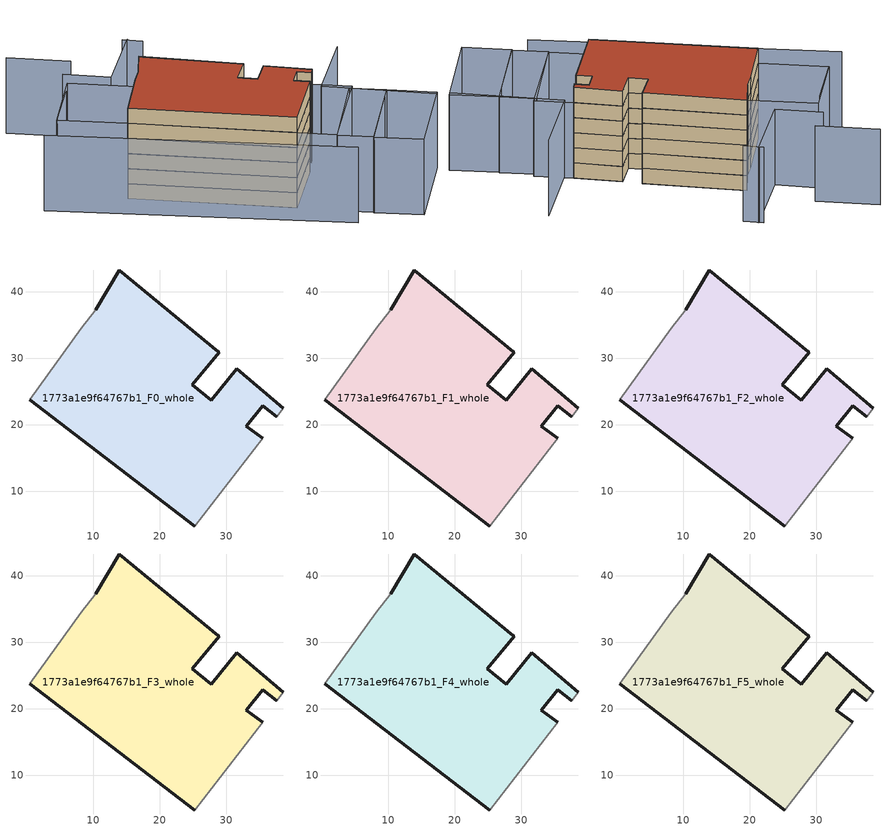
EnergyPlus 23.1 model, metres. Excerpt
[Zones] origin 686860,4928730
1773a1e9f64767b1_F0_whole
 floor ground (EU_floor_Construction): 25.24,4.82 35.43,17.97 33.02,19.79 35.46,22.84 37.58,21.18 38.52,22.52 31.59,28.38 27.72,23.68 24.87,26.02 28.9,30.9 28.82,30.97 13.94,43.23 10.38,37.25 8.21,34.49 0.52,23.79 z0
 wall outside (EU_wall_Construction): 25.24,4.82 0.52,23.79 / 10.38,37.25 13.94,43.23 28.82,30.97 28.9,30.9 24.87,26.02 27.72,23.68 31.59,28.38 38.52,22.52 / 37.58,21.18 35.46,22.84 33.02,19.79 35.43,17.97 z0:3
 wall adiabatic (EU_wall_Construction): 0.52,23.79 8.21,34.49 10.38,37.25 / 38.52,22.52 37.58,21.18 / 35.43,17.97 25.24,4.82 z0:3
1773a1e9f64767b1_F1_whole
 floor to 1773a1e9f64767b1_F0_whole (EU_floor_Construction): 25.24,4.82 35.43,17.97 33.02,19.79 35.46,22.84 37.58,21.18 38.52,22.52 31.59,28.38 27.72,23.68 24.87,26.02 28.9,30.9 28.82,30.97 13.94,43.23 10.38,37.25 8.21,34.49 0.52,23.79 z3
 wall outside (EU_wall_Construction): 25.24,4.82 0.52,23.79 / 10.38,37.25 13.94,43.23 28.82,30.97 28.9,30.9 24.87,26.02 27.72,23.68 31.59,28.38 38.52,22.52 / 37.58,21.18 35.46,22.84 33.02,19.79 35.43,17.97 z3:6
 wall adiabatic (EU_wall_Construction): 0.52,23.79 8.21,34.49 10.38,37.25 / 38.52,22.52 37.58,21.18 / 35.43,17.97 25.24,4.82 z3:6
1773a1e9f64767b1_F2_whole
 floor to 1773a1e9f64767b1_F1_whole (EU_floor_Construction): 25.24,4.82 35.43,17.97 33.02,19.79 35.46,22.84 37.58,21.18 38.52,22.52 31.59,28.38 27.72,23.68 24.87,26.02 28.9,30.9 28.82,30.97 13.94,43.23 10.38,37.25 8.21,34.49 0.52,23.79 z6
 wall outside (EU_wall_Construction): 25.24,4.82 0.52,23.79 / 10.38,37.25 13.94,43.23 28.82,30.97 28.9,30.9 24.87,26.02 27.72,23.68 31.59,28.38 38.52,22.52 / 37.58,21.18 35.46,22.84 33.02,19.79 35.43,17.97 z6:9
 wall adiabatic (EU_wall_Construction): 0.52,23.79 8.21,34.49 10.38,37.25 / 38.52,22.52 37.58,21.18 / 35.43,17.97 25.24,4.82 z6:9
1773a1e9f64767b1_F3_whole
 floor to 1773a1e9f64767b1_F2_whole (EU_floor_Construction): 25.24,4.82 35.43,17.97 33.02,19.79 35.46,22.84 37.58,21.18 38.52,22.52 31.59,28.38 27.72,23.68 24.87,26.02 28.9,30.9 28.82,30.97 13.94,43.23 10.38,37.25 8.21,34.49 0.52,23.79 z9
 wall outside (EU_wall_Construction): 25.24,4.82 0.52,23.79 / 10.38,37.25 13.94,43.23 28.82,30.97 28.9,30.9 24.87,26.02 27.72,23.68 31.59,28.38 38.52,22.52 / 37.58,21.18 35.46,22.84 33.02,19.79 35.43,17.97 z9:12
 wall adiabatic (EU_wall_Construction): 0.52,23.79 8.21,34.49 10.38,37.25 / 38.52,22.52 37.58,21.18 / 35.43,17.97 25.24,4.82 z9:12
1773a1e9f64767b1_F4_whole
 floor to 1773a1e9f64767b1_F3_whole (EU_floor_Construction): 25.24,4.82 35.43,17.97 33.02,19.79 35.46,22.84 37.58,21.18 38.52,22.52 31.59,28.38 27.72,23.68 24.87,26.02 28.9,30.9 28.82,30.97 13.94,43.23 10.38,37.25 8.21,34.49 0.52,23.79 z12
 wall outside (EU_wall_Construction): 25.24,4.82 0.52,23.79 / 10.38,37.25 13.94,43.23 28.82,30.97 28.9,30.9 24.87,26.02 27.72,23.68 31.59,28.38 38.52,22.52 / 37.58,21.18 35.46,22.84 33.02,19.79 35.43,17.97 z12:15
 wall adiabatic (EU_wall_Construction): 0.52,23.79 8.21,34.49 10.38,37.25 / 38.52,22.52 37.58,21.18 / 35.43,17.97 25.24,4.82 z12:15
1773a1e9f64767b1_F5_whole
 floor to 1773a1e9f64767b1_F4_whole (EU_floor_Construction): 25.24,4.82 35.43,17.97 33.02,19.79 35.46,22.84 37.58,21.18 38.52,22.52 31.59,28.38 27.72,23.68 24.87,26.02 28.9,30.9 28.82,30.97 13.94,43.23 10.38,37.25 8.21,34.49 0.52,23.79 z15
 wall outside (EU_wall_Construction): 25.24,4.82 0.52,23.79 / 10.38,37.25 13.94,43.23 28.82,30.97 28.9,30.9 24.87,26.02 27.72,23.68 31.59,28.38 38.52,22.52 / 37.58,21.18 35.46,22.84 33.02,19.79 35.43,17.97 z15:18
 wall adiabatic (EU_wall_Construction): 0.52,23.79 8.21,34.49 10.38,37.25 / 38.52,22.52 37.58,21.18 / 35.43,17.97 25.24,4.82 z15:18
 roof outside (EU_roof_Construction): 28.82,30.97 28.9,30.9 24.87,26.02 27.72,23.68 31.59,28.38 38.52,22.52 37.58,21.18 35.46,22.84 33.02,19.79 35.43,17.97 25.24,4.82 0.52,23.79 8.21,34.49 10.38,37.25 13.94,43.23 z18
shading: -1.93,42.01 -9.72,31.65 / 19.35,56.96 8.3,43.35 / 8.3,43.35 1.35,49 / 21.39,54.85 18.53,57.25 / 5.58,53.52 -3.91,60.68 / -15.34,26.6 31.63,-6.42 / 55.94,7.55 39.42,20.88 / 39.42,20.88 50.96,35.17 / 10.44,37.33 0.52,23.79 / 0.52,23.79 -9.95,31.45 / -9.95,31.45 -0.03,45 / -0.03,45 10.44,37.33 / 56.45,8.19 43.71,-9.34 / 43.71,-9.34 36.26,-3.93 / 36.26,-3.93 49.01,13.6 / 49.01,13.6 56.45,8.19 / 30.93,0.2 43.48,17.61 / 43.48,17.61 49.01,13.62 / 49.01,13.62 36.46,-3.78 / 36.46,-3.78 30.93,0.2 / 25.19,4.76 38.52,22.52 / 38.52,22.52 44.37,18.13 / 44.37,18.13 31.05,0.37 / 31.05,0.37 25.19,4.76 z0:15
[Building]
EU S2 Campaign: North Axis=0; Terrain=City; Solar Distribution=FullExterior
[Site:Location]
Bologna: Latitude=44.5; Longitude=11.25; Time Zone=1; Elevation=37
[SizingPeriod:WeatherFileDays]
AnnualSizingPeriod: Begin Month=1; Begin Day of Month=1; End Month=12; End Day of Month=31; Day of Week for Start Day=Monday; Use Weather File Daylight Saving Period=No; Use Weather File Rain and Snow Indicators=No
[MATERIAL]
EU_InternalMass_Material: Roughness=MediumRough; Thickness=0.1; Conductivity=1; Density=1800; Specific Heat=900; Thermal Absorptance=0.9; Solar Absorptance=0.7; Visible Absorptance=0.7
[MATERIAL:NOMASS] Roughness=MediumRough; Thermal Absorptance=0.9; Solar Absorptance=0.7; Visible Absorptance=0.7
Name | Thermal Resistance
EU_wall_NoMass | 0.905828
EU_roof_NoMass | 0.37593
EU_floor_NoMass | 0.67114
[CONSTRUCTION]
EU_wall_Construction: EU_wall_NoMass
EU_roof_Construction: EU_roof_NoMass
EU_floor_Construction: EU_floor_NoMass
EU_InternalMass_Construction: EU_InternalMass_Material
[ZONE] Type=1; Multiplier=1; Ceiling Height=autocalculate; Volume=2068.41; Floor Area=autocalculate; Part of Total Floor Area=Yes
1773a1e9f64767b1_F0_whole; 1773a1e9f64767b1_F1_whole; 1773a1e9f64767b1_F2_whole; 1773a1e9f64767b1_F3_whole; 1773a1e9f64767b1_F4_whole; 1773a1e9f64767b1_F5_whole
[INTERNALMASS] Construction=EU_InternalMass_Construction; Surface Area=667.2
Name | Zone or ZoneList
1773a1e9f64767b1_F0_whole_EU_InternalMass | 1773a1e9f64767b1_F0_whole
1773a1e9f64767b1_F1_whole_EU_InternalMass | 1773a1e9f64767b1_F1_whole
1773a1e9f64767b1_F2_whole_EU_InternalMass | 1773a1e9f64767b1_F2_whole
1773a1e9f64767b1_F3_whole_EU_InternalMass | 1773a1e9f64767b1_F3_whole
1773a1e9f64767b1_F4_whole_EU_InternalMass | 1773a1e9f64767b1_F4_whole
1773a1e9f64767b1_F5_whole_EU_InternalMass | 1773a1e9f64767b1_F5_whole
[OTHEREQUIPMENT] Fuel Type=Electricity; Design Level Calculation Method=Watts/Area; Power per Zone Floor Area=1; Fraction Latent=0; Fraction Radiant=0; Fraction Lost=0; Carbon Dioxide Generation Rate=0; EndUse Subcategory=EU_Step8_InternalGains
Name | Zone or ZoneList or Space or SpaceList | Schedule
EU_Step8_InternalGain_1773a1e9f64767b1_F0_whole_f000 | 1773a1e9f64767b1_F0_whole | EU_Step8_GainSchedule_1773a1e9f64767b1_F0_whole_f000
EU_Step8_InternalGain_1773a1e9f64767b1_F1_whole_f000 | 1773a1e9f64767b1_F1_whole | EU_Step8_GainSchedule_1773a1e9f64767b1_F1_whole_f000
EU_Step8_InternalGain_1773a1e9f64767b1_F2_whole_f000 | 1773a1e9f64767b1_F2_whole | EU_Step8_GainSchedule_1773a1e9f64767b1_F2_whole_f000
EU_Step8_InternalGain_1773a1e9f64767b1_F3_whole_f000 | 1773a1e9f64767b1_F3_whole | EU_Step8_GainSchedule_1773a1e9f64767b1_F3_whole_f000
EU_Step8_InternalGain_1773a1e9f64767b1_F4_whole_f000 | 1773a1e9f64767b1_F4_whole | EU_Step8_GainSchedule_1773a1e9f64767b1_F4_whole_f000
EU_Step8_InternalGain_1773a1e9f64767b1_F5_whole_f000 | 1773a1e9f64767b1_F5_whole | EU_Step8_GainSchedule_1773a1e9f64767b1_F5_whole_f000
[ZONEVENTILATION:DESIGNFLOWRATE] Schedule=EU_AlwaysOn; Design Flow Rate Calculation Method=AirChanges/Hour; Air Changes per Hour=0.73129; Ventilation Type=Natural; Fan Pressure Rise=0; Fan Total Efficiency=1; Constant Term Coefficient=1; Temperature Term Coefficient=0; Velocity Term Coefficient=0; Velocity Squared Term Coefficient=0; Minimum Indoor Temperature=-100; Maximum Indoor Temperature=100; Delta Temperature=-100; Minimum Outdoor Temperature=-100; Maximum Outdoor Temperature=100; Maximum Wind Speed=40
Name | Zone or ZoneList or Space or SpaceList
EU_ConstantAir_1773a1e9f64767b1_F0_whole | 1773a1e9f64767b1_F0_whole
EU_ConstantAir_1773a1e9f64767b1_F1_whole | 1773a1e9f64767b1_F1_whole
EU_ConstantAir_1773a1e9f64767b1_F2_whole | 1773a1e9f64767b1_F2_whole
EU_ConstantAir_1773a1e9f64767b1_F3_whole | 1773a1e9f64767b1_F3_whole
EU_ConstantAir_1773a1e9f64767b1_F4_whole | 1773a1e9f64767b1_F4_whole
EU_ConstantAir_1773a1e9f64767b1_F5_whole | 1773a1e9f64767b1_F5_whole
[HVACTEMPLATE:THERMOSTAT] Constant Heating Setpoint=20; Constant Cooling Setpoint=50
EU_HeatOnly_1773a1e9f64767b1_F0_whole; EU_HeatOnly_1773a1e9f64767b1_F1_whole; EU_HeatOnly_1773a1e9f64767b1_F2_whole; EU_HeatOnly_1773a1e9f64767b1_F3_whole; EU_HeatOnly_1773a1e9f64767b1_F4_whole; EU_HeatOnly_1773a1e9f64767b1_F5_whole
[HVACTEMPLATE:ZONE:IDEALLOADSAIRSYSTEM] System Availability Schedule=EU_AlwaysOn; Maximum Heating Supply Air Temperature=50; Minimum Cooling Supply Air Temperature=13; Maximum Heating Supply Air Humidity Ratio=0.0156; Minimum Cooling Supply Air Humidity Ratio=0.0077; Heating Limit=NoLimit; Cooling Limit=NoLimit; Heating Availability Schedule=EU_AlwaysOn; Cooling Availability Schedule=EU_CoolingOff; Dehumidification Control Type=ConstantSensibleHeatRatio; Cooling Sensible Heat Ratio=0.7; Dehumidification Setpoint=60; Humidification Control Type=None; Humidification Setpoint=30; Outdoor Air Method=None; Outdoor Air Flow Rate per Person=0.00944; Outdoor Air Flow Rate per Zone Floor Area=0; Outdoor Air Flow Rate per Zone=0; Demand Controlled Ventilation Type=None; Outdoor Air Economizer Type=NoEconomizer; Heat Recovery Type=None; Sensible Heat Recovery Effectiveness=0.7; Latent Heat Recovery Effectiveness=0.65
Name | Template Thermostat
1773a1e9f64767b1_F0_whole | EU_HeatOnly_1773a1e9f64767b1_F0_whole
1773a1e9f64767b1_F1_whole | EU_HeatOnly_1773a1e9f64767b1_F1_whole
1773a1e9f64767b1_F2_whole | EU_HeatOnly_1773a1e9f64767b1_F2_whole
1773a1e9f64767b1_F3_whole | EU_HeatOnly_1773a1e9f64767b1_F3_whole
1773a1e9f64767b1_F4_whole | EU_HeatOnly_1773a1e9f64767b1_F4_whole
1773a1e9f64767b1_F5_whole | EU_HeatOnly_1773a1e9f64767b1_F5_whole
[SIZING:ZONE] Zone Cooling Design Supply Air Temperature Input Method=SupplyAirTemperature; Zone Cooling Design Supply Air Temperature=13; Zone Heating Design Supply Air Temperature Input Method=SupplyAirTemperature; Zone Heating Design Supply Air Temperature=50; Zone Cooling Design Supply Air Humidity Ratio=0.008; Zone Heating Design Supply Air Humidity Ratio=0.008; Cooling Design Air Flow Method=DesignDay; Cooling Design Air Flow Rate=0; Cooling Minimum Air Flow per Zone Floor Area=0.000762; Cooling Minimum Air Flow=0; Cooling Minimum Air Flow Fraction=0.2; Heating Design Air Flow Method=DesignDay; Heating Design Air Flow Rate=0; Heating Maximum Air Flow per Zone Floor Area=0.002032; Heating Maximum Air Flow=0.141576; Heating Maximum Air Flow Fraction=0.3; Account for Dedicated Outdoor Air System=No; Dedicated Outdoor Air System Control Strategy=NeutralSupplyAir; Dedicated Outdoor Air Low Setpoint Temperature for Design=autosize; Dedicated Outdoor Air High Setpoint Temperature for Design=autosize; Zone Load Sizing Method=Sensible Load Only No Latent Load; Zone Latent Cooling Design Supply Air Humidity Ratio Input Method=HumidityRatioDifference; Zone Cooling Design Supply Air Humidity Ratio Difference=0.005; Zone Latent Heating Design Supply Air Humidity Ratio Input Method=HumidityRatioDifference; Zone Humidification Design Supply Air Humidity Ratio Difference=0.005
1773a1e9f64767b1_F0_whole; 1773a1e9f64767b1_F1_whole; 1773a1e9f64767b1_F2_whole; 1773a1e9f64767b1_F3_whole; 1773a1e9f64767b1_F4_whole; 1773a1e9f64767b1_F5_whole
[SCHEDULE:CONSTANT]
Name | Hourly Value
EU_AlwaysOn | 1
EU_CoolingOff | 0
[SCHEDULE:FILE] Column Number=1; Rows to Skip at Top=0; Number of Hours of Data=8760; Column Separator=Comma; Interpolate to Timestep=No; Minutes per Item=60; Adjust Schedule for Daylight Savings=Yes
Name | File
EU_Step8_GainSchedule_1773a1e9f64767b1_F0_whole_f000 | ../../schedules/1773a1e9f64767b1/1773a1e9f64767b1_F0_whole_f000_gain.csv
EU_Step8_GainSchedule_1773a1e9f64767b1_F1_whole_f000 | ../../schedules/1773a1e9f64767b1/1773a1e9f64767b1_F1_whole_f000_gain.csv
EU_Step8_GainSchedule_1773a1e9f64767b1_F2_whole_f000 | ../../schedules/1773a1e9f64767b1/1773a1e9f64767b1_F2_whole_f000_gain.csv
EU_Step8_GainSchedule_1773a1e9f64767b1_F3_whole_f000 | ../../schedules/1773a1e9f64767b1/1773a1e9f64767b1_F3_whole_f000_gain.csv
EU_Step8_GainSchedule_1773a1e9f64767b1_F4_whole_f000 | ../../schedules/1773a1e9f64767b1/1773a1e9f64767b1_F4_whole_f000_gain.csv
EU_Step8_GainSchedule_1773a1e9f64767b1_F5_whole_f000 | ../../schedules/1773a1e9f64767b1/1773a1e9f64767b1_F5_whole_f000_gain.csv
